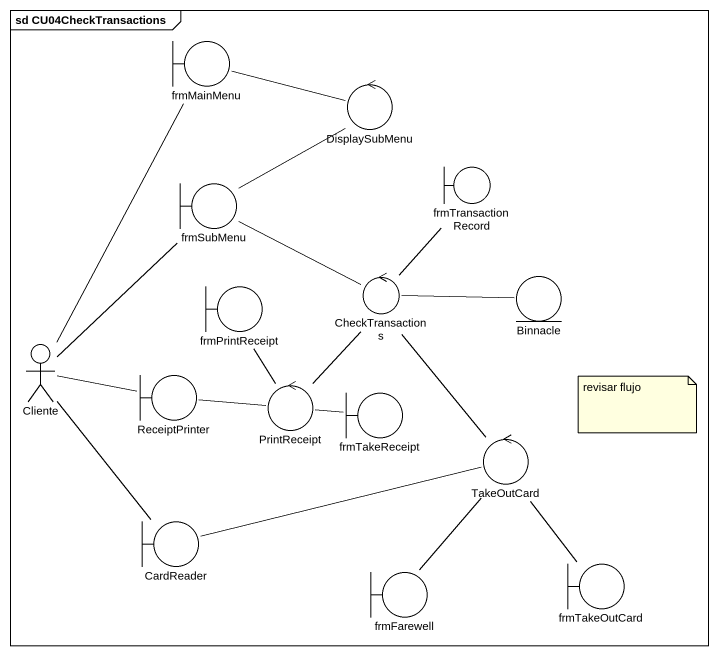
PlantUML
@startuml
mainframe sd CU04CheckTransactions
boundary frmMainMenu
control DisplaySubMenu
boundary frmTransactionRecord
boundary frmSubMenu
boundary frmPrintReceipt
control CheckTransactions
entity Binnacle
actor Cliente
boundary ReceiptPrinter
control PrintReceipt
boundary frmTakeReceipt
control TakeOutCard
boundary CardReader
boundary frmFarewell
boundary frmTakeOutCard
frmMainMenu -right- DisplaySubMenu
frmSubMenu -up- DisplaySubMenu
frmSubMenu -right- CheckTransactions
CheckTransactions -up- frmTransactionRecord
CheckTransactions -right- Binnacle
CheckTransactions -- PrintReceipt
CheckTransactions -- TakeOutCard
Cliente -up- frmMainMenu
Cliente -up- frmSubMenu
Cliente -right- ReceiptPrinter
Cliente -- CardReader
PrintReceipt -up- frmPrintReceipt
PrintReceipt -left- ReceiptPrinter
PrintReceipt -right- frmTakeReceipt
TakeOutCard -left- CardReader
TakeOutCard -- frmFarewell
frmTakeOutCard -up- TakeOutCard
note as N1
  revisar flujo
end note
@enduml
